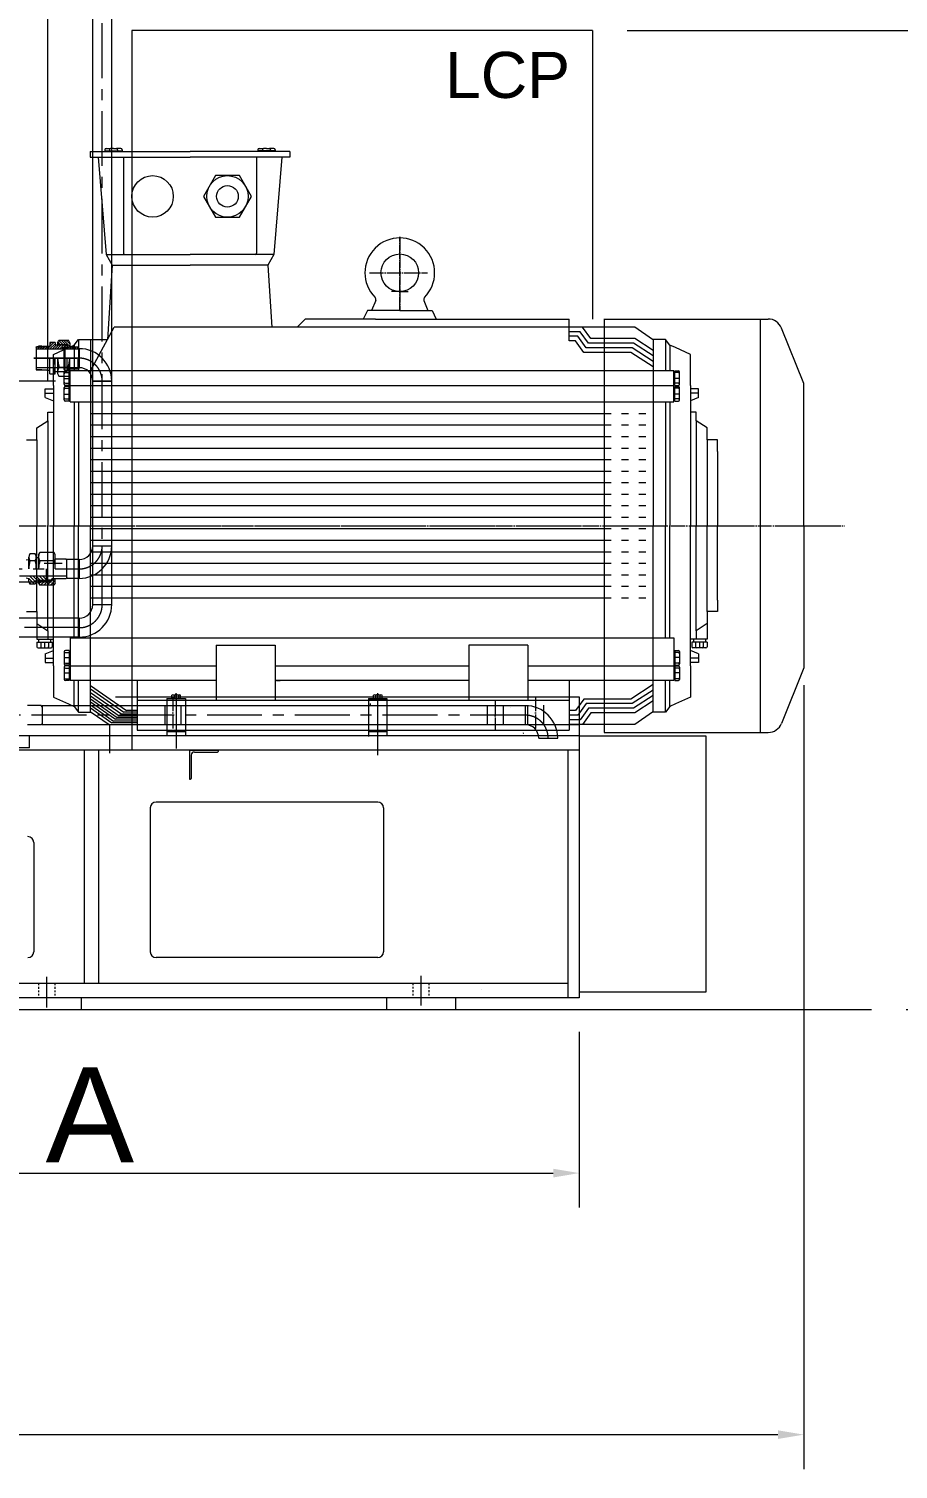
# Model space of a CAD drawing. Header units: millimetres. Extents: x 0 to 559189, y 1 to 426050.
# Drawn here: x 471666 to 510021, y 217762 to 281300 of the extents above; entities that cross this region are included whole.
import ezdxf

# ---------------------------------------------------------------- set-up
doc = ezdxf.new("R2010")
doc.units = ezdxf.units.MM
doc.header["$LTSCALE"] = 25.4
for name, pattern in [('ACAD_ISO03W100', [30, 12, -18]), ('ACAD_ISO04W100', [30, 24, -3, 0, -3]), ('CENTER', [50.8, 31.75, -6.35, 6.35, -6.35]), ('EB_DASH', [6, 3, -3])]:
    doc.linetypes.add(name, pattern=pattern)
doc.layers.get('Defpoints').update_dxf_attribs({"lineweight": 5})
for name, color, linetype, lineweight in [('06___ANNOTATIONS', 7, 'Continuous', 5), ('CAXA0', 7, 'Continuous', 5), ('CAXA1', 5, 'CENTER', 5), ('CAXA2', 6, 'EB_DASH', 5), ('图层1', 1, 'ACAD_ISO04W100', 5)]:
    doc.layers.add(name, color=color, linetype=linetype, lineweight=lineweight)
doc.styles.add('Roman', font='arial.ttf')
doc.styles.get("Standard").update_dxf_attribs({"font": 'arial.ttf'})
doc.dimstyles.new('ISO-25', dxfattribs={"dimscale": 30, "dimtxt": 38.1, "dimasz": 38.1, "dimexe": 50.8, "dimexo": 50.8, "dimgap": 15.875, "dimtad": 1, "dimtih": 1, "dimtoh": 1, "dimdec": 1, "dimlfac": 0.03937, "dimdsep": 46, "dimtxsty": 'Standard', "dimcen": 63.5, "dimclrd": 7, "dimclre": 7, "dimclrt": 7, "dimadec": 0, "dimazin": 0, "dimtfac": 1, "dimtdec": 1, "dimtmove": 0, "dimatfit": 3, "dimfxl": 25.4, "dimlwd": 5, "dimlwe": 5, "dimarcsym": 0})

# ---------------------------------------------------------------- blocks, each defined once
blk = doc.blocks.new('*D26')
at = {"color": 7, "linetype": 'Continuous', "lineweight": 5, "transparency": 16777216}
for p, q in [((498057, 281224), (522839, 281224)), ((521315, 280081), (521315, 269431)), ((521315, 239187), (521315, 264199)), ((510366, 238044), (522839, 238044))]:
    blk.add_line(p, q, dxfattribs=at)
at = {"color": 7, "transparency": 16777216}
for points in [[(521125, 280081), (521506, 280081), (521315, 281224)], [(521125, 239187), (521506, 239187), (521315, 238044)]]:
    blk.add_solid(points, dxfattribs=at)
at = {"layer": 'Defpoints', "color": 0, "transparency": 16777216}
for p in [(496533, 281224), (508842, 238044), (521315, 238044)]:
    blk.add_point(p, dxfattribs=at)
at = {"color": 7, "lineweight": 5, "transparency": 16777216, "insert": (521315, 266815), "char_height": 4191, "attachment_point": 5, "style": 'Roman'}
blk.add_mtext('1700', dxfattribs=at)
blk = doc.blocks.new('*D9')
at = {"color": 7, "linetype": 'Continuous', "lineweight": 5, "transparency": 16777216}
for p, q in [((452769, 237028), (452769, 229299)), ((495949, 237053), (495949, 229299)), ((453912, 230823), (494806, 230823))]:
    blk.add_line(p, q, dxfattribs=at)
at = {"color": 7, "transparency": 16777216}
for points in [[(453912, 231013), (453912, 230632), (452769, 230823)], [(494806, 231013), (494806, 230632), (495949, 230823)]]:
    blk.add_solid(points, dxfattribs=at)
at = {"layer": 'Defpoints', "color": 0, "transparency": 16777216}
for p in [(452769, 238552), (495949, 238577), (495949, 230823)]:
    blk.add_point(p, dxfattribs=at)
at = {"color": 7, "lineweight": 5, "transparency": 16777216, "insert": (474359, 233395), "char_height": 4191, "attachment_point": 5, "style": 'Roman'}
blk.add_mtext('A', dxfattribs=at)
blk = doc.blocks.new('*D10')
at = {"color": 7, "linetype": 'Continuous', "lineweight": 5, "transparency": 16777216}
for p, q in [((505855, 252350), (505855, 217762)), ((399112, 246445), (399112, 217762)), ((400255, 219286), (504712, 219286))]:
    blk.add_line(p, q, dxfattribs=at)
at = {"color": 7, "transparency": 16777216}
for points in [[(400255, 219476), (400255, 219095), (399112, 219286)], [(504712, 219476), (504712, 219095), (505855, 219286)]]:
    blk.add_solid(points, dxfattribs=at)
at = {"layer": 'Defpoints', "color": 0, "transparency": 16777216}
for p in [(505855, 253874), (399112, 247969), (505855, 219286)]:
    blk.add_point(p, dxfattribs=at)
at = {"color": 7, "lineweight": 5, "transparency": 16777216, "insert": (452378, 221857), "char_height": 4191, "attachment_point": 5, "style": 'Roman'}
blk.add_mtext('B', dxfattribs=at)

msp = doc.modelspace()

# ---------------------------------------------------------------- linework, layer by layer
at = {"color": 7, "lineweight": 5}
for p, q in [((473978.05, 238551.91), (473978.05, 238043.77)), ((487440.06, 238551.91), (487440.06, 238043.77)), ((490488.07, 238551.91), (490488.07, 238043.77)), ((395833.92, 238043.91), (508841.8, 238043.91))]:
    msp.add_line(p, q, dxfattribs=at)
at = {"layer": 'CAXA0', "color": 7, "linetype": 'Continuous', "lineweight": 5}
for p, q in [((472492.19, 283789.19), (472492.19, 265755.18)), ((474486.3, 255899.37), (474486.3, 281753.83)), ((475324.5, 255899.37), (475324.5, 281753.83)), ((496533.31, 281223.93), (476213.3, 281223.93)), ((476213.3, 281223.93), (476213.3, 249473.91)), ((496533.31, 281223.93), (496533.31, 268498.62)), ((472936.69, 267444.33), (472992.09, 267563.12)), ((472992.09, 267563.12), (473414.7, 267563.12)), ((473164.79, 267380.78), (472996.92, 267548.65)), ((473279.52, 267373.82), (473090.22, 267563.12)), ((473470.09, 267291.01), (473197.98, 267563.12)), ((473470.09, 267398.77), (473305.74, 267563.12)), ((473470.09, 267444.33), (473414.7, 267563.12)), ((471984.19, 267257.51), (472010.82, 267284.14)), ((471984.19, 267257.51), (472504.19, 267281.46)), ((472036.42, 267259.92), (471984.19, 267207.69)), ((471984.19, 267257.51), (471984.19, 266284.86)), ((471984.19, 267177.58), (473889.19, 267177.58)), ((472010.82, 267284.14), (472454.8, 267304.58)), ((472063.04, 267286.54), (472036.42, 267259.92)), ((472149.38, 267265.12), (472061.85, 267177.58)), ((472238.19, 267302.24), (472088.15, 267302.24)), ((472176.01, 267291.74), (472149.38, 267265.12)), ((472262.35, 267270.32), (472169.61, 267177.58)), ((472288.97, 267296.95), (472262.35, 267270.32)), ((472375.31, 267275.52), (472277.37, 267177.58)), ((472288.99, 267304.58), (472593.79, 267304.58)), ((472401.94, 267302.15), (472375.31, 267275.52)), ((472488.28, 267280.73), (472385.14, 267177.58)), ((472454.8, 267304.58), (472593.79, 267304.58)), ((472512.14, 267304.58), (472488.28, 267280.73)), ((472772.3, 267456.98), (472492.9, 267177.58)), ((472504.19, 267281.46), (472593.79, 267304.58)), ((472593.79, 267456.98), (472593.79, 267304.58)), ((472822.39, 267456.98), (472593.79, 267456.98)), ((472664.54, 267456.98), (472593.79, 267386.24)), ((472822.39, 267399.32), (472600.66, 267177.58)), ((472883.69, 267352.84), (472708.43, 267177.58)), ((472991.45, 267352.84), (472816.19, 267177.58)), ((472822.39, 267456.98), (472822.39, 267352.84)), ((472822.39, 267352.84), (472936.69, 267352.84)), ((472847.79, 267352.84), (473355.79, 267352.84)), ((473069.61, 267323.24), (472923.95, 267177.58)), ((472936.69, 267444.33), (472936.69, 267352.84)), ((472949.27, 267380.78), (472936.69, 267393.36)), ((472936.69, 267380.78), (473254.19, 267380.78)), ((472977.21, 267352.84), (472949.27, 267380.78)), ((473057.03, 267380.78), (472957.48, 267480.33)), ((473134.21, 267280.08), (473031.71, 267177.58)), ((473084.97, 267352.84), (473057.03, 267380.78)), ((473099.21, 267352.84), (473069.61, 267323.24)), ((473206.98, 267352.84), (473134.21, 267280.08)), ((473193.9, 267232), (473139.48, 267177.58)), ((473192.73, 267352.84), (473164.79, 267380.78)), ((473204.16, 267266.48), (473254.19, 267266.48)), ((473204.16, 267266.48), (473204.16, 266771.18)), ((473254.19, 267352.84), (473226.25, 267380.78)), ((473254.19, 267292.3), (473228.38, 267266.48)), ((473355.79, 267352.84), (473254.19, 267380.78)), ((473254.19, 267352.84), (473254.19, 266771.18)), ((473254.19, 267340.14), (473355.79, 267340.14)), ((473302.04, 267340.14), (473254.19, 267292.3)), ((473355.79, 267286.14), (473254.19, 267184.54)), ((473431.2, 267253.78), (473355, 267177.58)), ((473355.79, 267352.84), (473355.79, 267253.78)), ((473386.86, 267266.48), (473355.79, 267297.55)), ((473355.79, 267266.48), (473470.09, 267266.48)), ((473355.79, 267266.48), (473470.09, 267266.48)), ((473838.39, 267253.78), (473355.79, 267253.78)), ((473538.97, 267253.78), (473462.77, 267177.58)), ((473470.09, 267444.33), (473470.09, 267253.78)), ((473646.73, 267253.78), (473570.53, 267177.58)), ((473754.49, 267253.78), (473678.29, 267177.58)), ((473850.33, 267241.85), (473786.06, 267177.58)), ((473889.19, 267202.98), (473838.39, 267253.78)), ((473889.19, 267202.98), (473889.19, 266339.38)), ((473889.19, 267190.28), (473889.19, 266339.38)), ((471984.19, 266364.78), (473204.16, 266364.78)), ((471984.19, 266284.86), (472504.19, 266260.91)), ((471984.19, 266284.86), (472010.82, 266258.23)), ((472238.19, 266240.12), (471990.94, 266240.12)), ((472010.82, 266258.23), (472010.82, 266771.18)), ((472010.82, 266258.23), (472454.8, 266237.78)), ((472454.8, 266237.78), (472593.79, 266237.78)), ((472504.19, 266260.91), (472593.79, 266237.78)), ((472504.19, 266260.91), (472593.79, 266237.78)), ((472593.79, 266085.38), (472593.79, 266771.18)), ((472822.39, 266085.38), (472822.39, 266771.18)), ((472936.69, 266771.18), (472936.69, 266098.04)), ((473006.8, 266375.28), (473401.51, 266375.28)), ((473311.97, 266771.18), (473143.05, 266771.18)), ((473204.16, 266771.18), (473204.16, 266275.88)), ((473204.16, 266275.88), (473254.19, 266275.88)), ((473254.19, 266771.18), (473254.19, 266189.52)), ((473254.19, 266364.78), (473889.19, 266364.78)), ((473355.79, 266189.52), (473355.79, 266771.18)), ((473470.09, 266288.58), (473355.79, 266288.58)), ((473470.09, 266275.88), (473355.79, 266275.88)), ((473470.09, 266098.04), (473470.09, 266771.18)), ((473838.39, 266288.58), (473470.09, 266288.58)), ((473838.39, 266288.58), (473838.39, 266771.18)), ((473889.19, 266339.38), (473838.39, 266288.58)), ((472847.79, 265755.18), (454915.38, 265755.18)), ((472593.79, 266085.38), (472822.39, 266085.38)), ((472822.39, 266189.52), (472938.22, 266189.52)), ((472822.39, 266189.52), (472936.69, 266189.52)), ((472847.79, 266189.52), (473355.79, 266189.52)), ((473254.19, 266161.58), (472936.69, 266161.58)), ((472936.69, 266098.04), (472992.09, 265979.24)), ((472992.09, 265979.24), (473414.7, 265979.24)), ((473254.19, 266189.52), (473226.25, 266161.58)), ((473254.19, 266202.22), (473355.79, 266202.22)), ((473355.79, 266189.52), (473254.19, 266161.58)), ((473470.09, 266098.04), (473414.7, 265979.24)), ((475324.3, 265755.18), (474486.1, 265755.18)), ((474486.13, 265755.18), (475324.33, 265755.18)), ((471667.18, 257474.83), (471667.65, 257988.55)), ((471949.59, 258142.6), (471716.18, 258142.81)), ((471997.91, 258058.74), (471949.59, 258142.6)), ((471997.91, 258058.74), (471997.38, 257474.54)), ((472099.43, 257969.74), (471997.83, 257969.84)), ((472099.54, 258096.96), (472098.98, 257474.44)), ((472099.54, 258096.96), (472155.23, 258193.22)), ((472780.63, 258192.65), (472155.23, 258193.22)), ((472836.14, 258096.3), (472780.63, 258192.65)), ((472835.59, 257473.78), (472836.14, 258096.3)), ((474486.09, 258490.83), (475324.5, 258490.83)), ((471553.24, 257868.64), (471667.56, 257893.93)), ((471949.31, 257833.99), (471715.9, 257834.2)), ((472780.31, 257833.24), (472154.91, 257833.8)), ((472348.91, 257729.01), (473132.68, 257729.01)), ((472451.65, 257035.98), (472452.04, 257474.13)), ((472504.93, 256966.08), (472505.38, 257474.08)), ((473311.2, 257905.16), (472835.97, 257905.58)), ((473345.44, 257845.72), (473311.2, 257905.16)), ((473344.74, 257060.2), (473345.49, 257898.4)), ((473345.49, 257898.4), (473889.19, 257898.4)), ((473889.19, 257893.93), (473889.19, 257055.73)), ((471231.46, 256903.4), (472407.12, 256903.4)), ((472451.76, 257156.63), (471260.5, 257157.7)), ((471486.83, 256903.33), (472662.48, 256903.33)), ((471552.53, 257081.23), (471666.81, 257055.73)), ((471666.66, 256890.63), (471666.81, 257055.73)), ((471666.66, 256890.63), (471714.98, 256806.77)), ((471771.48, 256806.72), (471666.68, 256911.33)), ((471915.42, 256806.59), (471666.81, 257054.76)), ((471988.98, 256876.72), (471707.9, 257157.3)), ((471948.39, 256806.56), (471714.98, 256806.77)), ((472030.12, 256979.21), (471851.84, 257157.17)), ((471996.86, 256890.34), (471948.39, 256806.56)), ((472186.8, 256966.37), (471995.78, 257157.04)), ((471996.86, 256890.34), (471996.94, 256979.24)), ((472136.64, 256979.11), (471996.94, 256979.24)), ((472568.47, 256940.62), (472093.04, 256941.05)), ((472098.43, 256851.93), (472098.54, 256979.14)), ((472098.43, 256851.93), (472153.94, 256755.57)), ((472682.73, 256965.92), (472098.53, 256966.44)), ((472113.32, 256826.07), (472227.97, 256940.93)), ((472136.61, 256941.01), (472136.64, 256979.11)), ((472330.74, 256966.24), (472139.73, 257156.91)), ((472779.34, 256755.01), (472153.94, 256755.57)), ((472186.48, 256755.55), (472371.4, 256940.8)), ((472227.97, 256940.93), (472253.3, 256966.31)), ((472474.68, 256966.11), (472283.67, 257156.78)), ((472329.9, 256755.42), (472514.82, 256940.67)), ((472371.4, 256940.8), (472396.73, 256966.18)), ((472451.74, 257132.57), (472427.61, 257156.65)), ((472504.99, 257035.93), (472451.65, 257035.98)), ((472473.33, 256755.29), (472746.91, 257029.36)), ((472682.74, 256983.7), (472504.94, 256983.86)), ((473344.82, 257155.83), (472505.1, 257156.58)), ((472514.82, 256940.67), (472540.16, 256966.05)), ((472568.47, 256940.62), (472682.73, 256965.92)), ((472616.76, 256755.16), (472835.14, 256973.93)), ((472682.73, 256965.92), (472682.8, 257042.12)), ((472835.19, 257029.28), (472682.79, 257029.42)), ((473310.55, 257041.56), (472682.8, 257042.12)), ((472760.18, 256755.03), (472805.77, 256800.7)), ((472835.03, 256851.27), (472779.34, 256755.01)), ((472835.03, 256851.27), (472835.2, 257041.98)), ((473344.77, 257100.71), (473310.49, 257041.44)), ((473344.74, 257060.2), (473889.19, 257060.2)), ((474486.27, 255899.37), (475324.5, 255899.37)), ((473889.37, 255302.47), (465826.27, 255302.47)), ((473889.37, 255302.47), (473889.37, 254464.27)), ((473889.37, 254464.27), (465826.27, 254464.27)), ((475483.99, 251836.2), (495949.12, 251836.2)), ((476587.94, 251834.62), (477515.04, 251834.62)), ((477762.74, 251759.92), (478575.54, 251759.92)), ((477762.74, 251759.92), (477762.74, 250108.92)), ((477978.5, 251775.21), (477978.5, 251907.19)), ((478026.16, 251922.48), (478312.12, 251922.48)), ((478026.16, 251759.92), (478312.12, 251759.92)), ((478073.82, 251907.19), (478073.82, 251775.21)), ((478264.46, 251907.19), (478264.46, 251775.21)), ((478359.78, 251775.21), (478359.78, 251907.19)), ((478575.54, 251759.92), (478575.54, 250108.92)), ((486652.75, 251759.92), (486652.75, 250086.01)), ((486652.75, 251759.92), (487465.55, 251759.92)), ((486652.75, 251759.91), (486652.75, 250108.92)), ((486652.75, 251736.81), (487465.55, 251736.81)), ((486868.51, 251775.21), (486868.51, 251907.19)), ((486916.17, 251922.48), (487202.13, 251922.48)), ((486916.17, 251759.92), (487202.13, 251759.92)), ((486963.83, 251907.19), (486963.83, 251775.21)), ((487154.47, 251907.19), (487154.47, 251775.21)), ((487249.79, 251775.21), (487249.79, 251907.19)), ((487465.55, 251759.92), (487465.55, 250108.92)), ((495949.12, 251836.2), (495949.12, 250617)), ((472214.13, 251454.96), (471613.36, 251454.96)), ((472248.36, 251395.66), (472214.13, 251454.96)), ((472248.36, 251442.28), (472248.36, 250604.08)), ((493564, 251442.28), (472248.36, 251442.28)), ((493560.05, 251442.28), (493560.05, 250604.08)), ((472214.13, 250591.4), (471613.36, 250591.4)), ((472248.36, 250650.69), (472214.13, 250591.4)), ((493564, 250604.08), (472248.36, 250604.08)), ((475229.99, 250616.83), (490729.15, 250616.83)), ((475229.99, 250616.83), (475229.99, 249346.92)), ((475483.99, 250617), (495949.12, 250617)), ((495949.12, 250617), (495949.06, 238551.91)), ((495949.06, 250108.91), (452769.09, 250108.92)), ((471692.02, 249575.43), (471692.02, 250108.92)), ((471692.02, 249575.43), (471692.02, 249981.85)), ((478575.54, 250286.72), (477762.74, 250286.72)), ((487465.55, 250286.72), (486652.75, 250286.72)), ((494160.9, 250007.18), (494999.1, 250007.18)), ((495949.06, 250108.92), (501537.07, 250108.92)), ((501536.98, 250108.92), (501536.98, 238805.91)), ((495948.97, 249473.91), (452769.03, 249473.91)), ((471692.02, 249575.43), (456071.01, 249575.43)), ((474105.11, 249473.92), (474105.11, 239186.91)), ((474740.11, 249473.92), (474740.11, 239186.91)), ((478753.3, 249473.91), (478753.3, 248203.91)), ((478753.3, 249473.91), (480023.3, 249473.91)), ((478829.5, 249258.01), (478829.5, 248229.31)), ((478969.2, 249397.71), (479997.9, 249397.71)), ((480023.3, 249473.91), (480023.3, 249423.11)), ((495441.06, 249220.15), (495441.06, 241460.45)), ((495441.12, 249473.91), (495441.12, 238551.91)), ((495948.97, 249426.1), (495948.97, 245937.97)), ((478753.3, 248203.91), (478804.1, 248203.91)), ((487059.12, 247187.92), (477280.11, 247187.92)), ((486995.41, 247187.59), (486157.21, 247187.59)), ((477026.11, 246933.92), (477026.11, 240583.91)), ((487313.12, 246933.92), (487313.12, 240583.91)), ((471882.61, 245409.91), (471882.61, 240583.91)), ((487059.12, 240329.91), (477280.11, 240329.91)), ((495441.06, 240469.85), (495441.06, 238551.91)), ((495949.06, 240469.85), (495949.06, 239058.88)), ((495441.06, 239186.91), (452769.09, 239186.91)), ((495949.06, 238551.91), (452769.03, 238551.91)), ((501536.98, 238805.91), (495949.06, 238805.91))]:
    msp.add_line(p, q, dxfattribs=at)
msp.add_circle((473227.51, 267230.29), 33.66, dxfattribs=at)
for centre, radius, start, end in [((473889.19, 265755.18), 1435.1, 0, 90), ((471260.29, 266428.28), 1562.1, 347.3196165, 12.6803835), ((474115.42, 266771.23), 1177.2, 180.0022476, 199.6544148), ((473258.37, 266177.26), 320.15, 141.7921954, 177.8053283), ((473149.94, 266177.26), 320.15, 0.0000015, 38.2078046), ((472292.89, 266771.23), 1177.2, 340.3478328, 0), ((473889.19, 265755.18), 596.9, 0, 90), ((471937.85, 257988.3), 270.2, 145.123382, 214.7737484), ((471727.64, 257988.49), 270.2, 325.123382, 34.7737484), ((472417.68, 258013.27), 318.21, 145.5643177, 214.3328127), ((472517.86, 258013.18), 318.21, 325.5643177, 34.3328127), ((473889.19, 258490.83), 596.9, 270, 0), ((473889.19, 258490.83), 1435.1, 270, 0), ((473026.02, 257473.61), 1358.84, 164.6113917, 179.9485652), ((470638.55, 257475.76), 1358.84, 359.9485652, 15.2857388), ((473288.42, 257473.38), 1189.43, 162.3606114, 179.9485652), ((471646.15, 257474.85), 1189.43, 359.9485652, 17.536519), ((473889.37, 255899.37), 596.9, 270, 0), ((473889.37, 255899.37), 1435.1, 270, 0), ((478026.16, 251840.55), 81.93, 54.4299904, 125.5700096), ((478026.16, 251841.85), 81.93, 234.4299904, 305.5700096), ((478169.14, 251617.68), 304.8, 71.7760856, 108.2239144), ((478169.14, 252064.72), 304.8, 251.7760856, 288.2239144), ((478312.12, 251840.55), 81.93, 54.4299904, 125.5700096), ((478312.12, 251841.85), 81.93, 234.4299904, 305.5700096), ((486916.17, 251840.55), 81.93, 54.4299904, 125.5700096), ((486916.17, 251841.85), 81.93, 234.4299904, 305.5700096), ((487059.15, 251617.68), 304.8, 71.7760856, 108.2239144), ((487059.15, 252064.72), 304.8, 251.7760856, 288.2239144), ((487202.13, 251840.55), 81.93, 54.4299904, 125.5700096), ((487202.13, 251841.85), 81.93, 234.4299904, 305.5700096), ((493564, 250007.18), 1435.1, 0, 90), ((493564, 250007.18), 596.9, 0, 90), ((478969.2, 249258.01), 139.7, 90, 180), ((479997.9, 249423.11), 25.4, 270, 0), ((478804.1, 248229.31), 25.4, 270, 0), ((477280.11, 246933.92), 254, 90, 180), ((487059.08, 246933.71), 254, 0, 90), ((487059.12, 246933.92), 254, 0, 90), ((471628.6, 245409.91), 254, 0, 90), ((471628.6, 240583.91), 254, 270, 0), ((477280.11, 240583.91), 254, 180, 270), ((487059.08, 240583.71), 254, 270, 0), ((487059.1, 240583.86), 254, 270, 0), ((487059.12, 240583.91), 254, 270, 0)]:
    msp.add_arc(centre, radius, start, end, dxfattribs=at)
at = {"layer": 'CAXA1', "linetype": 'CENTER', "lineweight": 5, "ltscale": 3}
for p, q in [((474905.4, 255899.37), (474905.4, 281753.83)), ((473311.97, 267230.29), (473143.05, 267230.29)), ((473889.19, 266771.18), (471889.61, 266771.18)), ((471889.61, 266771.18), (473787.59, 266771.18)), ((396461.89, 259380.03), (507137.33, 259379.95)), ((457340.97, 257474.83), (473889.19, 257474.83)), ((473889.37, 254883.37), (465913.76, 254883.37)), ((478169.14, 251744.63), (478169.14, 251998.68)), ((478169.14, 251970.69), (478169.14, 249135.1)), ((487059.15, 251744.63), (487059.15, 251998.68)), ((487059.15, 249265.55), (487059.15, 251902.65)), ((493564, 251023.18), (463393.14, 251023.18)), ((486732.79, 251531.26), (486732.79, 251455.06)), ((492925.72, 251382.57), (492925.72, 251378.76)), ((492925.72, 251378.76), (492929.5, 251378.76)), ((493481.93, 250239.61), (493481.93, 250235.8)), ((493481.93, 250235.8), (493485.72, 250235.8)), ((493481.94, 250239.64), (493481.94, 250235.83)), ((493481.94, 250235.83), (493485.72, 250235.83)), ((472454.05, 239484.4), (472454.05, 238124.1)), ((488964.07, 239531.3), (488964.07, 238217.92))]:
    msp.add_line(p, q, dxfattribs=at)
for centre, start, end in [((473889.19, 265755.18), 0, 90), ((473889.19, 258490.83), 269.9999763, 0), ((473889.37, 255899.37), 269.9999961, 0), ((493564, 250007.18), 0, 90)]:
    msp.add_arc(centre, 1016, start, end, dxfattribs=at)
at = {"layer": 'CAXA2', "color": 7, "linetype": 'EB_DASH', "lineweight": 5}
for p, q in [((472098.45, 239186.91), (472098.45, 238551.91)), ((472809.65, 239186.91), (472809.65, 238551.91)), ((488608.47, 239192.11), (488608.47, 238557.11)), ((489319.67, 239192.11), (489319.67, 238557.11)), ((491630.92, 238942.07), (491633.2, 238942.06))]:
    msp.add_line(p, q, dxfattribs=at)
at = {"layer": '图层1', "color": 7, "linetype": 'ByBlock', "lineweight": 5}
for p, q in [((474371.83, 275889.95), (478778.73, 275889.95)), ((474371.83, 275889.95), (474371.83, 275635.95)), ((475026.56, 275966.15), (475026.56, 275916.38)), ((475026.56, 275916.38), (475782.21, 275916.38)), ((475077.36, 276016.95), (475274.63, 276016.95)), ((475143.97, 275916.38), (475143.97, 275889.95)), ((475223.83, 275966.15), (475223.83, 275916.38)), ((475404.39, 276016.95), (475274.63, 276016.95)), ((475404.39, 276016.95), (475534.14, 276016.95)), ((475731.41, 276016.95), (475534.14, 276016.95)), ((475584.94, 275966.15), (475584.94, 275916.38)), ((475664.8, 275916.38), (475664.8, 275889.95)), ((475782.21, 275966.15), (475782.21, 275916.38)), ((483185.63, 275889.95), (478778.73, 275889.95)), ((481775.25, 275966.15), (481775.25, 275916.38)), ((482530.9, 275916.38), (481775.25, 275916.38)), ((481826.05, 276016.95), (482023.32, 276016.95)), ((481892.66, 275916.38), (481892.66, 275889.95)), ((481972.52, 275966.15), (481972.52, 275916.38)), ((482153.08, 276016.95), (482023.32, 276016.95)), ((482153.08, 276016.95), (482282.83, 276016.95)), ((482480.1, 276016.95), (482282.83, 276016.95)), ((482333.63, 275966.15), (482333.63, 275916.38)), ((482413.49, 275916.38), (482413.49, 275889.95)), ((482530.9, 275966.15), (482530.9, 275916.38)), ((483185.63, 275889.95), (483185.63, 275635.95)), ((474371.83, 275635.95), (478778.73, 275635.95)), ((474732.14, 275635.95), (475081.5, 271348.42)), ((475841.36, 275635.95), (475841.36, 271399.22)), ((483185.63, 275635.95), (478778.73, 275635.95)), ((481716.1, 275635.95), (481716.1, 271399.22)), ((482825.32, 275635.95), (482475.96, 271348.42)), ((475081.5, 271348.42), (478778.73, 271348.42)), ((475081.5, 271348.42), (475346.28, 270873.05)), ((482475.96, 271348.42), (478778.73, 271348.42)), ((482475.96, 271348.42), (482211.18, 270873.05)), ((475346.28, 270873.05), (475139.59, 267597.55)), ((475346.28, 270873.05), (478778.73, 270873.05)), ((482211.18, 270873.05), (478778.73, 270873.05)), ((482211.18, 270873.05), (482383.46, 268142.95)), ((488032.73, 269709.08), (487665.08, 269709.08)), ((488032.73, 269709.08), (488400.38, 269709.08)), ((486602.57, 268872.88), (486424.18, 268498.55)), ((488032.73, 268872.88), (486602.57, 268872.88)), ((486968.98, 269318.01), (486791.36, 268872.88)), ((488032.73, 268872.88), (489462.89, 268872.88)), ((489096.47, 269318.01), (489274.09, 268872.88)), ((489462.89, 268872.88), (489641.28, 268498.55)), ((474392.2, 266213.95), (475434.2, 268142.95)), ((495498.73, 268142.95), (475434.2, 268142.95)), ((483864.14, 268498.55), (483508.22, 268142.95)), ((486955.08, 268498.55), (483864.14, 268498.55)), ((486955.08, 268498.55), (495498.73, 268498.55)), ((495498.73, 267533.35), (495498.73, 268498.55)), ((496093.99, 268142.95), (495498.73, 268142.95)), ((498405.07, 268142.95), (496093.99, 268142.95)), ((496461.12, 267634.9), (496093.99, 268142.95)), ((497055.34, 268505.72), (497055.34, 250261.35)), ((497055.34, 268498.55), (504282.54, 268498.55)), ((498405.07, 268142.95), (497161.43, 268142.95)), ((499186.9, 267597.55), (498405.07, 268142.95)), ((499186.9, 267597.55), (498405.07, 268142.95)), ((503950.13, 250261.35), (503950.13, 268498.55)), ((473661.49, 267350.38), (473853.13, 267597.55)), ((473853.13, 267597.55), (473853.13, 266213.95)), ((473853.13, 267597.55), (474423.27, 267597.55)), ((474392.2, 267597.55), (474392.2, 259379.95)), ((474423.27, 267597.55), (475139.59, 267597.55)), ((495990.13, 267939.75), (495498.73, 267939.75)), ((495886.26, 267736.55), (495498.73, 267736.55)), ((495782.4, 267533.35), (495498.73, 267533.35)), ((496149.52, 267025.3), (495782.4, 267533.35)), ((496253.39, 267228.5), (495886.26, 267736.55)), ((496357.25, 267431.7), (495990.13, 267939.75)), ((498405.07, 267634.9), (496461.12, 267634.9)), ((499217.97, 267110.43), (498405.07, 267634.9)), ((499757.03, 267597.55), (499186.9, 267597.55)), ((499217.97, 267597.55), (499217.97, 259379.95)), ((499948.68, 267350.38), (499757.03, 267597.55)), ((499757.03, 267597.55), (499757.03, 266213.95)), ((505855.13, 265646.94), (504871.96, 268099.8)), ((472753.25, 266938.51), (473414.58, 267238.41)), ((472753.25, 266543.51), (472753.25, 266938.51)), ((473414.58, 267238.41), (473661.49, 267350.38)), ((473661.49, 267350.38), (473661.49, 266213.95)), ((498225.49, 267025.3), (496149.52, 267025.3)), ((498285.35, 267228.5), (496253.39, 267228.5)), ((498345.21, 267431.7), (496357.25, 267431.7)), ((499217.97, 266384.97), (498225.49, 267025.3)), ((499217.97, 266626.45), (498285.35, 267228.5)), ((499217.97, 266868.61), (498345.21, 267431.7)), ((500195.58, 267238.41), (499948.68, 267350.38)), ((499948.68, 267350.38), (499948.68, 266213.95)), ((500856.91, 266938.51), (500195.58, 267238.41)), ((500856.91, 266543.51), (500856.91, 266938.51)), ((472753.25, 266068.05), (472753.25, 266543.51)), ((500856.91, 266068.05), (500856.91, 266543.51)), ((472753.25, 265561.3), (472753.25, 266068.05)), ((473231.26, 265617.14), (473231.26, 266163.15)), ((473231.26, 265874.51), (473483.76, 265874.51)), ((473443.29, 266213.95), (473282.06, 266213.95)), ((473282.06, 266133.34), (473483.76, 266133.34)), ((473282.06, 265662.03), (473483.76, 265662.03)), ((473443.29, 265566.34), (473443.29, 266213.95)), ((500126.48, 266213.95), (473483.76, 266213.95)), ((473483.76, 264839.33), (473483.76, 266213.95)), ((500328.1, 266133.34), (500126.41, 266133.34)), ((500378.9, 265874.51), (500126.41, 265874.51)), ((500328.1, 265662.03), (500126.41, 265662.03)), ((500126.48, 264839.33), (500126.48, 266213.95)), ((500166.87, 266213.95), (500328.1, 266213.95)), ((500166.87, 265566.34), (500166.87, 266213.95)), ((500378.9, 265617.14), (500378.9, 266163.15)), ((500856.91, 265561.3), (500856.91, 266068.05)), ((505855.13, 259379.95), (505855.13, 265646.94)), ((472394.91, 265029.45), (472394.91, 265412.57)), ((472394.91, 265412.57), (472753.25, 265412.57)), ((472394.91, 265221.01), (472753.25, 265221.01)), ((472394.91, 265029.45), (472753.25, 264889.07)), ((472753.25, 265561.3), (472753.25, 259379.95)), ((473231.26, 264929), (473231.26, 265475.01)), ((473231.26, 265186.37), (473483.76, 265186.37)), ((473443.29, 265566.34), (473282.06, 265566.34)), ((473443.29, 265525.81), (473282.06, 265525.81)), ((473282.06, 265445.21), (473483.76, 265445.21)), ((473282.06, 264973.9), (473483.76, 264973.9)), ((473443.29, 264878.2), (473443.29, 265525.81)), ((473483.76, 265566.34), (500126.48, 265566.34)), ((500328.1, 265445.21), (500126.41, 265445.21)), ((500378.9, 265186.37), (500126.41, 265186.37)), ((500328.1, 264973.9), (500126.41, 264973.9)), ((500166.87, 265566.34), (500328.1, 265566.34)), ((500166.87, 265525.81), (500328.1, 265525.81)), ((500166.87, 264878.2), (500166.87, 265525.81)), ((500378.9, 264929), (500378.9, 265475.01)), ((500856.91, 265561.3), (500856.91, 259379.95)), ((501215.26, 265412.57), (500856.91, 265412.57)), ((501215.26, 265221.01), (500856.91, 265221.01)), ((501215.26, 265029.45), (500856.91, 264889.07)), ((501215.26, 265029.45), (501215.26, 265412.57)), ((472499.25, 264013.2), (472499.25, 264386.26)), ((472499.25, 264386.26), (472753.25, 264386.26)), ((473443.29, 264878.2), (473282.06, 264878.2)), ((473483.76, 264839.33), (500126.48, 264839.33)), ((473661.49, 264839.33), (473661.49, 259379.95)), ((473853.13, 264839.33), (473853.13, 259379.95)), ((474392.2, 264331.33), (497055.34, 264331.33)), ((499757.03, 264839.33), (499757.03, 259379.95)), ((499948.68, 264839.33), (499948.68, 259379.95)), ((500166.87, 264878.2), (500328.1, 264878.2)), ((501110.91, 264386.26), (500856.91, 264386.26)), ((501110.91, 264013.2), (501110.91, 264386.26)), ((472022.33, 263698.67), (472499.25, 264013.2)), ((472022.33, 263163.47), (472022.33, 263698.67)), ((472499.25, 264013.2), (472499.25, 259379.95)), ((474392.2, 263823.33), (497055.34, 263823.33)), ((501587.84, 263698.67), (501110.91, 264013.2)), ((501110.91, 264013.2), (501110.91, 259379.95)), ((501587.84, 263163.47), (501587.84, 263698.67)), ((471565.13, 263163.47), (471946.13, 263163.47)), ((471946.13, 263163.47), (472022.33, 263163.47)), ((472022.33, 263163.47), (472022.33, 259379.95)), ((474392.2, 263315.33), (497055.34, 263315.33)), ((501664.04, 263163.47), (501587.84, 263163.47)), ((501587.84, 263163.47), (501587.84, 259379.95)), ((502045.04, 263163.47), (501664.04, 263163.47)), ((502045.04, 262657.16), (502045.04, 263163.47)), ((474392.2, 262807.33), (497055.34, 262807.33)), ((502045.04, 262657.16), (502045.04, 259379.95)), ((474392.2, 262299.33), (497055.34, 262299.33)), ((474392.2, 261791.33), (497055.34, 261791.33)), ((474392.2, 261283.33), (497055.34, 261283.33)), ((474392.2, 260775.33), (497055.34, 260775.33)), ((474392.2, 260267.33), (497055.34, 260267.33)), ((472022.33, 255596.42), (472022.33, 259379.95)), ((472499.25, 254746.69), (472499.25, 259379.95)), ((472753.25, 253198.6), (472753.25, 259379.95)), ((473661.49, 254428.56), (473661.49, 259379.95)), ((473853.13, 254428.56), (473853.13, 259379.95)), ((474392.2, 259759.33), (497055.34, 259759.33)), ((474392.2, 251162.35), (474392.2, 259379.95)), ((474392.2, 259251.33), (497055.34, 259251.33)), ((499217.97, 251162.35), (499217.97, 259379.95)), ((499757.03, 254428.56), (499757.03, 259379.95)), ((499948.68, 254428.56), (499948.68, 259379.95)), ((500856.91, 253198.6), (500856.91, 259379.95)), ((501110.91, 254746.69), (501110.91, 259379.95)), ((501587.84, 255596.42), (501587.84, 259379.95)), ((502045.04, 256102.74), (502045.04, 259379.95)), ((505855.13, 259379.95), (505855.13, 253112.96)), ((474392.2, 258743.33), (497055.34, 258743.33)), ((474392.2, 258235.33), (497055.34, 258235.33)), ((474392.2, 257727.33), (497055.34, 257727.33)), ((474392.2, 257219.33), (497055.34, 257219.33)), ((474392.2, 256711.33), (497055.34, 256711.33)), ((474392.2, 256203.33), (497055.34, 256203.33)), ((502045.04, 256102.74), (502045.04, 255596.42)), ((471565.13, 255596.42), (471946.13, 255596.42)), ((471946.13, 255596.42), (472022.33, 255596.42)), ((472022.33, 255596.42), (472022.33, 255061.23)), ((501587.84, 255596.42), (501587.84, 255061.23)), ((501664.04, 255596.42), (501587.84, 255596.42)), ((502045.04, 255596.42), (501664.04, 255596.42)), ((472022.33, 255061.23), (472499.25, 254746.69)), ((472022.33, 255061.23), (472022.33, 254373.64)), ((501587.84, 255061.23), (501110.91, 254746.69)), ((501587.84, 255061.23), (501587.84, 254373.64)), ((472022.33, 254373.64), (472499.25, 254373.64)), ((472022.33, 254246.64), (472499.25, 254246.64)), ((472022.33, 254246.64), (472022.33, 254043.44)), ((472097.7, 254373.64), (472097.7, 254246.64)), ((472189.63, 254246.64), (472189.63, 254043.44)), ((472361.14, 254246.64), (472361.14, 253992.64)), ((472499.25, 254746.69), (472499.25, 254373.64)), ((472499.25, 254373.64), (472753.25, 254373.64)), ((472499.25, 254246.64), (472697.63, 254246.64)), ((472530.33, 254246.64), (472530.33, 254043.44)), ((472622.19, 254373.64), (472622.19, 254246.64)), ((472697.63, 254246.64), (472697.63, 254043.44)), ((473483.76, 254428.56), (500126.48, 254428.56)), ((473483.76, 254428.56), (473483.76, 252545.95)), ((500126.48, 254428.56), (500126.48, 252545.95)), ((501110.91, 254373.64), (500856.91, 254373.64)), ((501110.91, 254246.64), (500912.54, 254246.64)), ((500912.54, 254246.64), (500912.54, 254043.44)), ((500987.97, 254373.64), (500987.97, 254246.64)), ((501079.84, 254246.64), (501079.84, 254043.44)), ((501110.91, 254746.69), (501110.91, 254373.64)), ((501587.84, 254373.64), (501110.91, 254373.64)), ((501587.84, 254246.64), (501110.91, 254246.64)), ((501249.03, 254246.64), (501249.03, 253992.64)), ((501420.54, 254246.64), (501420.54, 254043.44)), ((501512.47, 254373.64), (501512.47, 254246.64)), ((501587.84, 254246.64), (501587.84, 254043.44)), ((472073.13, 253992.64), (472646.83, 253992.64)), ((472394.91, 253730.45), (472753.25, 253870.83)), ((472394.91, 253730.45), (472394.91, 253347.33)), ((472394.91, 253538.89), (472753.25, 253538.89)), ((473231.26, 253830.9), (473231.26, 253284.88)), ((473231.26, 253573.52), (473483.76, 253573.52)), ((473443.29, 253881.7), (473282.06, 253881.7)), ((473282.06, 253786), (473483.76, 253786)), ((473443.29, 253881.7), (473443.29, 253234.08)), ((479928.82, 254116.75), (479928.82, 251683.75)), ((479928.82, 254116.75), (482528.3, 254116.75)), ((482528.3, 254116.75), (482528.3, 251683.75)), ((493681.44, 254116.75), (491081.97, 254116.75)), ((491081.97, 254116.75), (491081.97, 251683.75)), ((493681.44, 254116.75), (493681.44, 251683.75)), ((500328.1, 253786), (500126.41, 253786)), ((500378.9, 253573.52), (500126.41, 253573.52)), ((500166.87, 253881.7), (500328.1, 253881.7)), ((500166.87, 253881.7), (500166.87, 253234.08)), ((500378.9, 253830.9), (500378.9, 253284.88)), ((501215.26, 253730.45), (500856.91, 253870.83)), ((501215.26, 253538.89), (500856.91, 253538.89)), ((501537.04, 253992.64), (500963.34, 253992.64)), ((501215.26, 253730.45), (501215.26, 253347.33)), ((472394.91, 253347.33), (472753.25, 253347.33)), ((472753.25, 253198.6), (472753.25, 252691.85)), ((473231.26, 253142.76), (473231.26, 252596.75)), ((473231.26, 252885.39), (473483.76, 252885.39)), ((473282.06, 253314.69), (473483.76, 253314.69)), ((473443.29, 253234.08), (473282.06, 253234.08)), ((473443.29, 253193.56), (473282.06, 253193.56)), ((473282.06, 253097.86), (473483.76, 253097.86)), ((473443.29, 253193.56), (473443.29, 252545.95)), ((473483.76, 253193.56), (479928.82, 253193.56)), ((482528.3, 253193.56), (491081.97, 253193.56)), ((493663.13, 253193.56), (500126.48, 253193.56)), ((500328.1, 253314.69), (500126.41, 253314.69)), ((500328.1, 253097.86), (500126.41, 253097.86)), ((500378.9, 252885.39), (500126.41, 252885.39)), ((500166.87, 253234.08), (500328.1, 253234.08)), ((500166.87, 253193.56), (500328.1, 253193.56)), ((500166.87, 253193.56), (500166.87, 252545.95)), ((500378.9, 253142.76), (500378.9, 252596.75)), ((501215.26, 253347.33), (500856.91, 253347.33)), ((500856.91, 253198.6), (500856.91, 252691.85)), ((505855.13, 253112.96), (504871.96, 250660.1)), ((472753.25, 252691.85), (472753.25, 252216.39)), ((473282.06, 252626.55), (473483.76, 252626.55)), ((473443.29, 252545.95), (473282.06, 252545.95)), ((479928.82, 252545.95), (473483.76, 252545.95)), ((473661.49, 251409.51), (473661.49, 252545.95)), ((473853.13, 251162.35), (473853.13, 252545.95)), ((474392.2, 252335.33), (475976.25, 251232)), ((476448.73, 252545.95), (476448.73, 250362.95)), ((491081.97, 252545.95), (482528.3, 252545.95)), ((482590.17, 252545.95), (482751.4, 252545.95)), ((500126.48, 252545.95), (493663.13, 252545.95)), ((495498.73, 252545.95), (495498.73, 250362.95)), ((499217.97, 252374.93), (498225.49, 251734.6)), ((499757.03, 251162.35), (499757.03, 252545.95)), ((499948.68, 251409.51), (499948.68, 252545.95)), ((500328.1, 252626.55), (500126.41, 252626.55)), ((500166.87, 252545.95), (500328.1, 252545.95)), ((500856.91, 252691.85), (500856.91, 251821.39)), ((472753.25, 252216.39), (472753.25, 251821.39)), ((472753.25, 251821.39), (473414.58, 251521.48)), ((474392.2, 252180.46), (475861.05, 251155.8)), ((474392.2, 252025.78), (475766.95, 251068.21)), ((474392.2, 251870.77), (475651.9, 250992.01)), ((474392.2, 251737.84), (475570.84, 250915.81)), ((476448.73, 251683.75), (488948.87, 251683.75)), ((488948.87, 251683.75), (495498.73, 251683.75)), ((496149.52, 251734.6), (495782.4, 251226.55)), ((498225.49, 251734.6), (496149.52, 251734.6)), ((499217.97, 252133.45), (498285.35, 251531.4)), ((499217.97, 251891.28), (498345.21, 251328.2)), ((499217.97, 251649.46), (498405.07, 251125)), ((500856.91, 251821.39), (500195.58, 251521.48)), ((473414.58, 251521.48), (473661.49, 251409.51)), ((473661.49, 251409.51), (473853.13, 251162.35)), ((473853.13, 251162.35), (474423.27, 251162.35)), ((474392.2, 251604.88), (475489.48, 250839.61)), ((474392.2, 251473.39), (475408.45, 250763.41)), ((474392.2, 251339.6), (475326.3, 250687.21)), ((474423.27, 251162.35), (475205.1, 250616.95)), ((476448.73, 250992.01), (475651.9, 250992.01)), ((476448.73, 251068.21), (475766.95, 251068.21)), ((476448.73, 251155.8), (475861.05, 251155.8)), ((476448.73, 251232), (475976.25, 251232)), ((477661.13, 251470.68), (477661.13, 250616.95)), ((478372.33, 251470.68), (478372.33, 250616.95)), ((491885.13, 251470.68), (491885.13, 250616.95)), ((492596.33, 251470.68), (492596.33, 250616.95)), ((493663.13, 251470.68), (493663.13, 250616.95)), ((494374.33, 251470.68), (494374.33, 250616.95)), ((495782.4, 251226.55), (495498.73, 251226.55)), ((495886.26, 251023.35), (495498.73, 251023.35)), ((496253.39, 251531.4), (495886.26, 251023.35)), ((496357.25, 251328.2), (495990.13, 250820.15)), ((496461.12, 251125), (496093.99, 250616.95)), ((498285.35, 251531.4), (496253.39, 251531.4)), ((498345.21, 251328.2), (496357.25, 251328.2)), ((498405.07, 251125), (496461.12, 251125)), ((499186.9, 251162.35), (498405.07, 250616.95)), ((499757.03, 251162.35), (499186.9, 251162.35)), ((499948.68, 251409.51), (499757.03, 251162.35)), ((500195.58, 251521.48), (499948.68, 251409.51)), ((475205.1, 250616.95), (476448.73, 250616.95)), ((476448.73, 250687.21), (475326.3, 250687.21)), ((476448.73, 250763.41), (475408.45, 250763.41)), ((476448.73, 250839.61), (475489.48, 250839.61)), ((476448.73, 250839.61), (475489.48, 250839.61)), ((476448.73, 250915.81), (475570.84, 250915.81)), ((476448.73, 250915.81), (475570.84, 250915.81)), ((476448.73, 250362.95), (488948.87, 250362.95)), ((488948.87, 250362.95), (495498.73, 250362.95)), ((495990.13, 250820.15), (495498.73, 250820.15)), ((496093.99, 250616.95), (495498.73, 250616.95)), ((498405.07, 250616.95), (496093.99, 250616.95)), ((497055.34, 250261.35), (504285.34, 250261.35))]:
    msp.add_line(p, q, dxfattribs=at)
at = {"layer": '图层1', "color": 7, "lineweight": 5}
for p, q in [((488032.73, 272129.56), (488032.73, 268872.88)), ((488032.73, 268872.88), (488032.73, 272129.56)), ((486700.1, 270538.2), (489250.41, 270538.2)), ((468008.63, 259379.95), (507655.1, 259379.95)), ((478016.73, 251812.6), (478016.73, 250362.95)), ((492240.73, 251683.75), (492240.73, 250362.95)), ((494018.73, 251812.6), (494018.73, 250362.95))]:
    msp.add_line(p, q, dxfattribs=at)
at = {"layer": '图层1', "color": 7, "linetype": 'ACAD_ISO03W100', "lineweight": 5}
for p, q in [((497055.34, 264331.33), (499217.97, 264331.33)), ((497055.34, 263823.33), (499217.97, 263823.33)), ((497055.34, 263315.33), (499217.97, 263315.33)), ((497055.34, 262807.33), (499217.97, 262807.33)), ((497055.34, 262299.33), (499217.97, 262299.33)), ((497055.34, 261791.33), (499217.97, 261791.33)), ((497055.34, 261283.33), (499217.97, 261283.33)), ((497055.34, 260775.33), (499217.97, 260775.33)), ((497055.34, 260267.33), (499217.97, 260267.33)), ((497055.34, 259759.33), (499217.97, 259759.33)), ((497055.34, 259251.33), (499217.97, 259251.33)), ((497055.34, 258743.33), (499217.97, 258743.33)), ((497055.34, 258235.33), (499217.97, 258235.33)), ((497055.34, 257727.33), (499217.97, 257727.33)), ((497055.34, 257219.33), (499217.97, 257219.33)), ((497055.34, 256711.33), (499217.97, 256711.33)), ((497055.34, 256203.33), (499217.97, 256203.33)), ((476448.73, 250616.95), (495498.73, 250616.95))]:
    msp.add_line(p, q, dxfattribs=at)
at = {"layer": '图层1', "color": 7, "linetype": 'ByBlock', "lineweight": 5}
msp.add_lwpolyline([(480957.66, 272994.35), (481485.59, 273908.75), (480957.66, 274823.15), (479901.8, 274823.15), (479373.87, 273908.75), (479901.8, 272994.35)], close=True, dxfattribs=at)
for centre, radius in [((477127.73, 273908.75), 914.4), ((480429.73, 273908.75), 914.4), ((480429.73, 273908.75), 476.28), ((488032.73, 270538.2), 829.12)]:
    msp.add_circle(centre, radius, dxfattribs=at)
for centre, radius, start, end in [((475077.36, 275966.15), 50.8, 90, 180), ((475274.63, 275966.15), 50.8, 90, 180), ((475534.14, 275966.15), 50.8, 0, 90), ((475731.41, 275966.15), 50.8, 0, 90), ((481826.05, 275966.15), 50.8, 90, 180), ((482023.32, 275966.15), 50.8, 90, 180), ((482282.83, 275966.15), 50.8, 0, 90), ((482480.1, 275966.15), 50.8, 0, 90), ((488032.73, 270538.2), 1538.12, 315.2086744, 224.7913256), ((475892.16, 271399.22), 50.8, 180, 270), ((481665.3, 271399.22), 50.8, 270, 0), ((486851.03, 269365.08), 127, 338.246173, 44.7913256), ((489214.43, 269365.08), 127, 135.2086744, 201.753827), ((504282.54, 267863.55), 635, 21.8421902, 90), ((473282.06, 266163.15), 50.8, 90, 180), ((473282.06, 266082.54), 50.8, 90, 180), ((473282.06, 265712.83), 50.8, 180, 270), ((473282.06, 265617.14), 50.8, 180, 270), ((500328.1, 266163.15), 50.8, 0, 90), ((500328.1, 266082.54), 50.8, 0, 90), ((500328.1, 265712.83), 50.8, 270, 0), ((500328.1, 265617.14), 50.8, 270, 0), ((473282.06, 265475.01), 50.8, 90, 180), ((473282.06, 265394.41), 50.8, 90, 180), ((473282.06, 265024.7), 50.8, 180, 270), ((500328.1, 265475.01), 50.8, 0, 90), ((500328.1, 265394.41), 50.8, 0, 90), ((500328.1, 265024.7), 50.8, 270, 0), ((473282.06, 264929), 50.8, 180, 270), ((500328.1, 264929), 50.8, 270, 0), ((472073.13, 254043.44), 50.8, 180, 270), ((472240.43, 254043.44), 50.8, 180, 270), ((472479.53, 254043.44), 50.8, 270, 0), ((472646.83, 254043.44), 50.8, 270, 0), ((473282.06, 253830.9), 50.8, 90, 180), ((473282.06, 253735.2), 50.8, 90, 180), ((500328.1, 253830.9), 50.8, 0, 90), ((500328.1, 253735.2), 50.8, 0, 90), ((500963.34, 254043.44), 50.8, 180, 270), ((501130.64, 254043.44), 50.8, 180, 270), ((501369.74, 254043.44), 50.8, 270, 0), ((501537.04, 254043.44), 50.8, 270, 0), ((473282.06, 253365.49), 50.8, 180, 270), ((473282.06, 253284.88), 50.8, 180, 270), ((473282.06, 253142.76), 50.8, 90, 180), ((473282.06, 253047.06), 50.8, 90, 180), ((500328.1, 253365.49), 50.8, 270, 0), ((500328.1, 253284.88), 50.8, 270, 0), ((500328.1, 253142.76), 50.8, 0, 90), ((500328.1, 253047.06), 50.8, 0, 90), ((473282.06, 252677.35), 50.8, 180, 270), ((473282.06, 252596.75), 50.8, 180, 270), ((500328.1, 252677.35), 50.8, 270, 0), ((500328.1, 252596.75), 50.8, 270, 0), ((504285.34, 250896.35), 635, 270, 338.1578098)]:
    msp.add_arc(centre, radius, start, end, dxfattribs=at)

# ---------------------------------------------------------------- texts
at = {"layer": '06___ANNOTATIONS', "color": 7, "linetype": 'Continuous', "lineweight": 5, "insert": (490025.05, 279251.58), "char_height": 2031.996, "width": 109153.0252, "attachment_point": 4, "style": 'Roman'}
msp.add_mtext('LCP', dxfattribs=at)

# ---------------------------------------------------------------- dimensions: what is measured, and where the dimension line sits
at = {"color": 7, "lineweight": 5}
dim = msp.add_linear_dim(base=(521315.29, 238043.91), p1=(496533.31, 281223.93), p2=(508841.8, 238043.91), angle=90, dimstyle='ISO-25', override={"dimscale": 30, "dimtxt": 139.7, "dimpost": '\\X', "dimtxsty": 'Roman', "dimtmove": 1}, dxfattribs=at)
dim.commit()
dim.dimension.update_dxf_attribs({"geometry": '*D26', "text_midpoint": (521315.29, 266815.37), "dimtype": 160})
dim = msp.add_linear_dim(base=(505855.13, 219285.59), p1=(399111.66, 247968.58), p2=(505855.13, 253873.89), text='B', dimstyle='ISO-25', override={"dimscale": 30, "dimtxt": 139.7, "dimpost": '\\X', "dimtxsty": 'Roman', "dimtmove": 1}, dxfattribs=at)
dim.commit()
dim.dimension.update_dxf_attribs({"geometry": '*D10', "text_midpoint": (452377.96, 219285.59), "dimtype": 160})
dim = msp.add_linear_dim(base=(495949.06, 230822.83), p1=(452769.03, 238551.91), p2=(495949.06, 238577.16), text='A', dimstyle='ISO-25', override={"dimscale": 30, "dimtxt": 139.7, "dimpost": '\\X', "dimtxsty": 'Roman', "dimtmove": 1}, dxfattribs=at)
dim.commit()
dim.dimension.update_dxf_attribs({"geometry": '*D9', "text_midpoint": (474359.05, 233394.58)})

doc.saveas('drawing.dxf')
